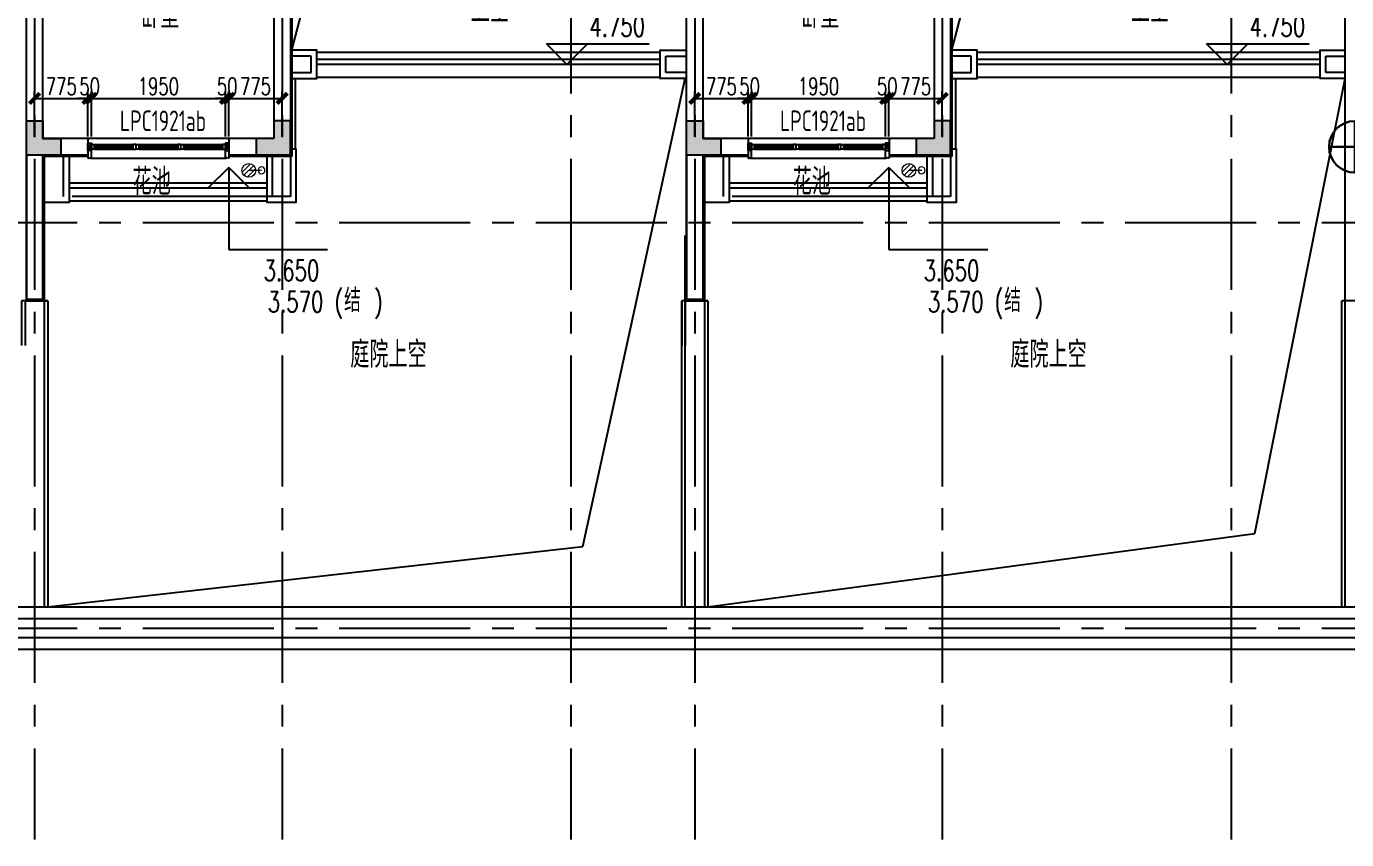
# Model space of a CAD drawing. Extents: x 296441 to 853063, y 459050 to 1117990.
# Drawn here: x 639178 to 658378, y 638295 to 650121 of the extents above; entities that cross this region are included whole.
import ezdxf

# ---------------------------------------------------------------- set-up
doc = ezdxf.new("R2010")
doc.units = 0
doc.header["$LTSCALE"] = 1000
doc.linetypes.add('14-GRID$0$CENTER2', pattern=[28.575, 19.05, -3.175, 3.175, -3.175])
doc.linetypes.add('E2-E3-FL02$0$E1-FL02$0$HIDDEN2', pattern=[4.7625, 3.175, -1.5875])
for name, color, linetype in [('0-COL-H1', 170, 'Continuous'), ('14-GRID$0$G-GRID', 9, '14-GRID$0$CENTER2'), ('14-PLAN-BS01-P$0$A-ANNO-LEVL', 3, 'Continuous'), ('20-PLAN-FL02-P$0$A-HOLE', 211, 'Continuous'), ('20-PLAN-FL02-P$0$A-OVLK', 140, 'Continuous'), ('D-TEXT-FL01-mi$0$A-WIND-IDEN', 33, 'Continuous'), ('DIM_ELEV', 3, 'Continuous'), ('DIM_SYMB', 3, 'Continuous'), ('DZ-TEXT-FL01$0$A-ROOM-IDEN', 4, 'Continuous'), ('E-TEXT-BS01-MI-14$0$A-WIND-IDEN', 33, 'Continuous'), ('E1-FL02$0$A-OVLK', 140, 'Continuous'), ('E1-FL02$0$A-WALL-FNSH', 6, 'Continuous'), ('E2-E3-FL02$0$A-WALL', 1, 'Continuous'), ('E2-E3-FL02$0$E1-FL02$0$A-ELEV-HDDN', 161, 'E2-E3-FL02$0$E1-FL02$0$HIDDEN2'), ('E2-E3-FL02$0$E1-FL02$0$A-HOLE', 211, 'Continuous'), ('E2-E3-FL02$0$E1-FL02$0$A-HRAL', 5, 'Continuous'), ('E2-E3-FL02$0$E1-FL02$0$A-OVLK', 140, 'Continuous'), ('E2-E3-FL02$0$E1-FL02$0$A-SECT-WIND', 155, 'Continuous'), ('E2-E3-FL02$0$E1-FL02$0$A-SECT-WOOD', 17, 'Continuous'), ('E2-E3-FL02$0$E1-FL02$0$A-WALL', 1, 'Continuous'), ('E2-E3-FL02$0$E1-FL02$0$A-WALL-FNSH', 6, 'Continuous'), ('E2-E3-FL02$0$E1-FL02$0$G-XREF', 2, 'Continuous'), ('E2-E3-FL02$0$menchuangtao1$0$A-DETL-STONE', 42, 'Continuous'), ('E2-E3-FL02$0$menchuangtao1$0$A-WALL', 1, 'Continuous'), ('E2-E3-FL02$0$menchuangtao1$0$A_CUR_FRAME', 112, 'Continuous'), ('E4-FL02$0$A-OVLK', 140, 'Continuous'), ('E4-FL02$0$A-WALL-FNSH', 6, 'Continuous'), ('PUB_TEXT', 7, 'Continuous'), ('ZT1_Dim---标注---PM、LM、DY、JD', 252, 'Continuous')]:
    doc.layers.add(name, color=color, linetype=linetype)
for name, color, linetype, plot in [('E-TEXT-FL02 - MI$0$A-ANNO-NPLT', 215, 'Continuous', False), ('E1-FL02$0$A-ANNO-NPLT', 215, 'Continuous', False), ('E1-MC-FL02-MI$0$A-ANNO-NPLT', 215, 'Continuous', False), ('E4-GRID-FL02-MI$0$A-ANNO-NPLT', 215, 'Continuous', False), ('E4-TEXT-FL02-MI$0$A-ANNO-NPLT', 215, 'Continuous', False)]:
    doc.layers.add(name, color=color, linetype=linetype, plot=plot)
doc.layers.add('E1-FL02$0$P-SEWG-EQPM', color=4, linetype='Continuous', lineweight=0)
doc.styles.add('_TCH_DIM', font='SIMPLEX', dxfattribs={"bigfont": 'GBCBIG'})
doc.styles.add('E1-FL02$0$hz', font='simplex', dxfattribs={"width": 0.7, "bigfont": 'hztxt'})
doc.styles.get("Standard").update_dxf_attribs({"font": 'gbenor.shx', "bigfont": 'gbcbig.shx'})
doc.styles.add('ZT-DIMSTYLE', font='ROMANS.shx', dxfattribs={"width": 0.7, "bigfont": 'CHINESE.shx'})
doc.dimstyles.new('ZT-DIM100', dxfattribs={"dimscale": 100, "dimtxt": 2.5, "dimasz": 1.5, "dimexe": 1, "dimexo": 1, "dimgap": 0.5, "dimtad": 1, "dimdec": 0, "dimdsep": 46, "dimtxsty": 'ZT-DIMSTYLE', "dimblk": 'ARCHTICK', "dimcen": 2.5, "dimclrd": 175, "dimclre": 175, "dimclrt": 7, "dimazin": 2, "dimtfac": 1, "dimtix": 1, "dimtmove": 2, "dimatfit": 3, "dimfxl": 0, "dimarcsym": 0})

# ---------------------------------------------------------------- blocks, each defined once
blk = doc.blocks.new('yyyyij')
at = {"layer": '14-PLAN-BS01-P$0$A-ANNO-LEVL'}
for p, q in [((753693, 159423), (753393, 159723)), ((753393, 159723), (754889, 159723)), ((753693, 159423), (753993, 159723)), ((750892, 158251), (750592, 158551)), ((750592, 158551), (752088, 158551)), ((750892, 158251), (751192, 158551))]:
    blk.add_line(p, q, dxfattribs=at)
at = {"layer": 'DIM_ELEV'}
for p, q in [((754573, 158003), (754273, 158303)), ((754273, 158303), (755769, 158303)), ((754573, 158003), (754873, 158303)), ((754404, 156887), (754104, 157187)), ((754104, 157187), (755600, 157187)), ((754404, 156887), (754704, 157187)), ((753866, 151321), (753566, 151621)), ((753566, 151621), (755062, 151621)), ((753866, 151321), (754166, 151621)), ((757158, 150278), (756858, 150578)), ((756858, 150578), (758135, 150578)), ((757158, 150278), (757458, 150578)), ((750206, 150514), (749906, 150214)), ((750206, 150514), (750506, 150214)), ((750206, 150514), (750206, 149174)), ((749906, 150214), (750506, 150214)), ((750206, 149174), (751356, 149174)), ((756635, 146823), (756335, 147123)), ((756335, 147123), (757831, 147123)), ((756635, 146823), (756935, 147123)), ((751715, 145325), (751415, 145025)), ((751715, 145325), (752015, 145025)), ((751715, 145325), (751715, 144131)), ((751415, 145025), (752015, 145025)), ((751715, 144131), (753153, 144131))]:
    blk.add_line(p, q, dxfattribs=at)
at = {"layer": 'DIM_SYMB'}
for points in [[(757336, 152174, 0, 0, 0), (757154, 152570, 80, 0, 0), (757029, 152843, 0, 0, 0)], [(757426, 149792, 0, 0, 0), (757724, 149349, 80, 0, 0), (757891, 149100, 0, 0, 0)]]:
    blk.add_lwpolyline(points, format="xyseb", dxfattribs=at)
at = {"layer": '0-COL-H1', "color": 130, "insert": (750726, 155829), "char_height": 385.8, "width": 522.77, "attachment_point": 1}
blk.add_mtext('上空', dxfattribs=at)
at = {"layer": 'DZ-TEXT-FL01$0$A-ROOM-IDEN'}
for s, height, p in [('主卫', 385.8, (753813, 157480)), ('上', 386, (751710, 156454)), ('下沉庭院', 385.8, (757096, 155786)), ('男更衣', 385.8, (755326, 155342)), ('女更衣', 385.8, (755326, 153871)), ('下', 386, (751288, 153611)), ('采光井上空', 385.8, (749555, 152343)), ('平屋面', 385.8, (757440, 151294)), ('卫', 386, (750335, 150721)), ('主卧', 385.8, (754348, 150807)), ('上空', 385.8, (755236, 147433)), ('卧室', 385.8, (750441, 147347)), ('花池', 385.8, (750318, 144924)), ('庭院上空', 385.8, (753483, 142410))]:
    blk.add_text(s, height=height, dxfattribs=at).set_placement(p)
at = {"layer": 'E-TEXT-BS01-MI-14$0$A-WIND-IDEN', "color": 2, "width": 0.8}
for s, p in [('LPC2617', (754271, 159290)), ('LPC0617a', (749175, 156840)), ('LPC0617a', (751145, 156821)), ('LPC2826', (753977, 148789)), ('LPC1921ab', (750133, 145852))]:
    blk.add_text(s, height=300, dxfattribs=at).set_placement(p)
for p in [(757194, 157697, 0), (756554, 155212), (756554, 153504), (756505, 151523), (756525, 149053)]:
    blk.add_text('LPC0617a', height=300, rotation=90, dxfattribs=at).set_placement(p)
at = {"layer": 'E-TEXT-BS01-MI-14$0$A-WIND-IDEN', "width": 0.8}
for s, p in [('M0821', (754194, 156175)), ('LC0909', (757181, 153377)), ('LPC0718a', (749247, 151403))]:
    blk.add_text(s, height=300, dxfattribs=at).set_placement(p)
for s, p in [('LPC0718a', (751795, 151900)), ('M0821', (751808, 150011))]:
    blk.add_text(s, height=300, rotation=90, dxfattribs=at).set_placement(p)
at = {"layer": 'PUB_TEXT', "style": '_TCH_DIM', "width": 0.705882}
for s, height, p in [('4.600', 297.5, (754127, 159828)), ('(', 298, (752356, 158656)), (')', 298, (752932, 158656)), ('3.670', 297.5, (754839, 158863)), ('3.570', 297.5, (751326, 158656)), ('3.200', 297.5, (754839, 158408)), ('(', 298, (755869, 158408)), (')', 298, (756445, 158408)), ('3.670', 297.5, (754670, 157747)), ('(', 298, (755700, 157292)), (')', 298, (756275, 157292)), ('3.570', 297.5, (754670, 157292)), ('3.700', 297.5, (754132, 152181)), ('(', 298, (755162, 151726)), (')', 298, (755548, 151726)), ('3.570', 297.5, (754192, 151726)), ('3.570', 297.5, (757265, 150683)), ('(', 298, (758235, 150683)), (')', 298, (758621, 150683)), ('3.670', 297.5, (750426, 148719)), ('(', 298, (751456, 148264)), (')', 298, (752031, 148264)), ('3.570', 297.5, (750486, 148264)), ('4.750', 297.5, (756961, 147228)), ('3.650', 297.5, (752223, 143676)), ('3.570', 297.5, (752283, 143221)), ('(', 298, (753253, 143221)), (')', 298, (753829, 143221))]:
    blk.add_text(s, height=height, dxfattribs=at).set_placement(p)
at = {"layer": 'PUB_TEXT', "style": '_TCH_DIM'}
for p in [(752496, 158656), (756009, 158408), (755840, 157292), (755302, 151726), (758375, 150683), (751596, 148264), (753393, 143221)]:
    blk.add_text('结', height=338, dxfattribs=at).set_placement(p)
at = {"layer": 'PUB_TEXT'}
for p in [(757183, 151793), (757186, 149866)]:
    blk.add_text('2%', height=300, dxfattribs=at).set_placement(p)
blk = doc.blocks.new('E2-E3-FL02$0$menchuangtao1')
at = {"layer": 'E2-E3-FL02$0$menchuangtao1$0$A-DETL-STONE'}
blk.add_lwpolyline([(-10, -52), (-10, -159, -0.471625), (-15, -162, -0.528396), (-19, -165, 0.241692), (-51, -165, -0.528396), (-55, -162, -0.471625), (-60, -159), (-60, -52)], format="xyb", close=True, dxfattribs=at)
at = {"layer": 'E2-E3-FL02$0$menchuangtao1$0$A-WALL'}
for p, q in [((-10, 120), (-10, -120)), ((-10, 120), (10, 120)), ((-10, -120), (10, -120))]:
    blk.add_line(p, q, dxfattribs=at)
at = {"layer": 'E2-E3-FL02$0$menchuangtao1$0$A_CUR_FRAME'}
for p, q in [((-60, -52), (-10, 52)), ((-60, 52), (-10, -52))]:
    blk.add_line(p, q, dxfattribs=at)
blk.add_lwpolyline([(-10, -52), (-10, 52), (-60, 52), (-60, -52)], close=True, dxfattribs=at)
blk = doc.blocks.new('*U155')
at = {"layer": 'E2-E3-FL02$0$E1-FL02$0$A-SECT-WIND'}
for p, q in [((45, 32.5), (605, 32.5)), ((60, 15), (590, 15)), ((45, -32.5), (605, -32.5)), ((60, -15), (590, -15))]:
    blk.add_line(p, q, dxfattribs=at)
at = {"layer": 'E2-E3-FL02$0$E1-FL02$0$A-SECT-WOOD'}
for points in [[(0, 32.5), (45, 32.5), (45, -32.5), (0, -32.5)], [(60, 15), (60, -15), (45, -15), (45, 15)], [(590, 15), (590, -15), (605, -15), (605, 15)], [(650, 32.5), (605, 32.5), (605, -32.5), (650, -32.5)]]:
    blk.add_lwpolyline(points, close=True, dxfattribs=at)
blk = doc.blocks.new('E1-FL02$0$$PS001_0')
for p, q in [((-0.485, -0.123), (0.123, 0.485)), ((-0.354, -0.354), (0.354, 0.354)), ((-0.118, -0.486), (0.486, 0.118))]:
    blk.add_line(p, q)
blk.add_circle((0, 0), 0.5)
at = {"style": 'E1-FL02$0$hz', "width": 0.7, "flags": 1}
for tag, p in [('UNIT', (0, 0)), ('SPEC', (0, -0.002)), ('WHAT', (0, -0.003))]:
    blk.add_attdef(tag, p, '', height=0.001, dxfattribs=at)
blk = doc.blocks.new('FF12')
at = {"layer": 'E1-FL02$0$P-SEWG-EQPM'}
blk.add_line((670145, 94883), (670331, 94883), dxfattribs=at)
blk.add_circle((670147, 94883), 50, dxfattribs=at)
at = {"layer": 'E2-E3-FL02$0$A-WALL'}
for p, q in [((672671, 95345), (673326, 95345)), ((672671, 95105), (673326, 95105))]:
    blk.add_line(p, q, dxfattribs=at)
at = {"layer": 'E2-E3-FL02$0$E1-FL02$0$A-ELEV-HDDN'}
for p, q in [((669986, 94505), (669986, 95085)), ((673026, 94505), (673026, 95085))]:
    blk.add_line(p, q, dxfattribs=at)
for points in [[(663986, 96305), (664266, 96305), (664266, 96545), (663986, 96545)], [(669726, 96305), (669426, 96305), (669426, 96545), (669706, 96545)], [(669726, 95105), (669726, 94505), (673326, 94505)]]:
    blk.add_lwpolyline(points, dxfattribs=at)
at = {"layer": 'E2-E3-FL02$0$E1-FL02$0$A-HOLE'}
blk.add_lwpolyline([(669706, 96630), (669406, 97787), (663986, 98105)], dxfattribs=at)
at = {"layer": 'E2-E3-FL02$0$E1-FL02$0$A-HRAL'}
for p, q in [((664351, 96495), (669341, 96495)), ((664351, 96425), (669341, 96425)), ((670071, 94695), (672941, 94695)), ((670071, 94625), (672941, 94625))]:
    blk.add_line(p, q, dxfattribs=at)
at = {"layer": 'E2-E3-FL02$0$E1-FL02$0$A-OVLK'}
for p, q in [((664351, 96596), (669341, 96596)), ((664351, 96235), (669341, 96235)), ((669656, 96220), (669656, 95190)), ((670611, 95345), (672681, 95345)), ((672629, 95060), (670663, 95060)), ((673256, 92985), (673306, 92985)), ((673256, 92985), (673256, 92335)), ((673306, 92985), (673256, 92985)), ((673256, 92985), (673256, 92335)), ((673306, 92985), (673306, 92335)), ((673306, 92985), (673306, 92335)), ((673586, 92985), (673636, 92985)), ((673586, 92985), (673586, 92335)), ((673636, 92985), (673636, 92335))]:
    blk.add_line(p, q, dxfattribs=at)
for points in [[(663986, 96220), (664351, 96220), (664351, 96630), (663986, 96630)], [(669706, 96220), (669341, 96220), (669341, 96630), (669706, 96630)], [(670071, 95085), (670071, 94420), (669641, 94420), (669641, 95190), (669706, 95190)], [(673306, 94420), (672941, 94420), (672941, 95085)], [(670071, 94435), (672941, 94435)]]:
    blk.add_lwpolyline(points, dxfattribs=at)
at = {"layer": 'E2-E3-FL02$0$E1-FL02$0$A-WALL'}
for p, q in [((673326, 95345), (673326, 99305)), ((673566, 95345), (673566, 99305)), ((669966, 98345), (669966, 95345)), ((669726, 98105), (669726, 95105)), ((669966, 95345), (670611, 95345)), ((672681, 95345), (673326, 95345)), ((669726, 95105), (670611, 95105)), ((672681, 95105), (673326, 95105))]:
    blk.add_line(p, q, dxfattribs=at)
for points in [[(673326, 95105), (673326, 93005), (673566, 93005), (673566, 95105)], [(673566, 95105), (673566, 93005), (673326, 93005), (673326, 95105)]]:
    blk.add_lwpolyline(points, dxfattribs=at)
at = {"layer": 'E2-E3-FL02$0$E1-FL02$0$A-WALL-FNSH'}
for p, q in [((669706, 98085), (669706, 95085)), ((669706, 95085), (670621, 95085)), ((672671, 95085), (673306, 95085)), ((673306, 95085), (673306, 94125)), ((673306, 94885), (673306, 92985)), ((673306, 94885), (673306, 92985)), ((673306, 92985), (673586, 92985)), ((673586, 92985), (673306, 92985))]:
    blk.add_line(p, q, dxfattribs=at)
at = {"layer": 'E1-FL02$0$P-SEWG-EQPM', "xscale": -200, "yscale": 200, "zscale": 200}
blk.add_blockref('E1-FL02$0$$PS001_0', (670331, 94883), dxfattribs=at)
at = {"layer": 'E2-E3-FL02$0$E1-FL02$0$G-XREF', "extrusion": (0, 0, -1), "zscale": -1}
for name, p in [('E2-E3-FL02$0$menchuangtao1', (-670611, 95225)), ('*U155', (-671321, 95225)), ('*U155', (-671971, 95225)), ('*U155', (-672621, 95225))]:
    blk.add_blockref(name, p, dxfattribs=at)
at = {"layer": 'E2-E3-FL02$0$E1-FL02$0$G-XREF'}
blk.add_blockref('E2-E3-FL02$0$menchuangtao1', (672681, 95225), dxfattribs=at)
blk = doc.blocks.new('E4-GRID-FL02-MI$0$A$C6F811121')
for p, q in [((0, -750), (0, 750)), ((-750, 0), (750, 0))]:
    blk.add_line(p, q)
blk.add_circle((0, 0), 750)
blk = doc.blocks.new('E-TEXT-FL02 - MI$0$A$C6F811121')
for p, q in [((0, -750), (0, 750)), ((-750, 0), (750, 0))]:
    blk.add_line(p, q)
blk.add_circle((0, 0), 750)
blk = doc.blocks.new('E4-TEXT-FL02-MI$0$A$C6F811121')
for p, q in [((0, -750), (0, 750)), ((-750, 0), (750, 0))]:
    blk.add_line(p, q)
blk.add_circle((0, 0), 750)
blk = doc.blocks.new('E1-MC-FL02-MI$0$A$C6F811121')
for p, q in [((0, -750), (0, 750)), ((-750, 0), (750, 0))]:
    blk.add_line(p, q)
blk.add_circle((0, 0), 750)
blk = doc.blocks.new('E1-FL02$0$A$C6F811121')
for p, q in [((0, -750), (0, 750)), ((-750, 0), (750, 0))]:
    blk.add_line(p, q)
blk.add_circle((0, 0), 750)
blk = doc.blocks.new('EWRV')
at = {"layer": 'E1-FL02$0$A-WALL-FNSH'}
blk.add_line((1752642, 615154), (1752642, 624754), dxfattribs=at)
at = {"layer": 'E4-FL02$0$A-OVLK'}
blk.add_line((1752642, 615154), (1752692, 615154), dxfattribs=at)
at = {"layer": 'E4-FL02$0$A-WALL-FNSH'}
blk.add_line((1752362, 615154), (1752642, 615154), dxfattribs=at)
at = {"layer": 'E-TEXT-FL02 - MI$0$A-ANNO-NPLT', "xscale": -0.5, "yscale": 0.5, "zscale": 0.5}
blk.add_blockref('E-TEXT-FL02 - MI$0$A$C6F811121', (1752502, 617394), dxfattribs=at)
at = {"layer": 'E1-FL02$0$A-ANNO-NPLT', "extrusion": (0, 0, -1), "xscale": 0.5, "yscale": 0.5, "zscale": -0.5}
blk.add_blockref('E1-FL02$0$A$C6F811121', (-1752502, 617394), dxfattribs=at)
at = {"layer": 'E1-MC-FL02-MI$0$A-ANNO-NPLT', "xscale": 0.5, "yscale": 0.5, "zscale": 0.5}
blk.add_blockref('E1-MC-FL02-MI$0$A$C6F811121', (1752502, 617394), dxfattribs=at)
at = {"layer": 'E4-GRID-FL02-MI$0$A-ANNO-NPLT', "xscale": -0.5, "yscale": 0.5, "zscale": 0.5}
blk.add_blockref('E4-GRID-FL02-MI$0$A$C6F811121', (1752502, 617394), dxfattribs=at)
at = {"layer": 'E4-TEXT-FL02-MI$0$A-ANNO-NPLT', "xscale": -0.5, "yscale": 0.5, "zscale": 0.5}
blk.add_blockref('E4-TEXT-FL02-MI$0$A$C6F811121', (1752502, 617394), dxfattribs=at)
blk = doc.blocks.new('_ArchTick')
at = {"color": 0, "linetype": 'ByBlock', "const_width": 0.4}
blk.add_lwpolyline([(-0.5, -0.5), (0.5, 0.5)], dxfattribs=at)
blk = doc.blocks.new('*D1067')
at = {"layer": 'Defpoints', "color": 0, "ltscale": 1000, "transparency": 16777216}
for p in [(642898, 649074), (642123, 648422), (642898, 648422)]:
    blk.add_point(p, dxfattribs=at)
at = {"layer": 'ZT1_Dim---标注---PM、LM、DY、JD', "color": 175, "linetype": 'ByBlock', "lineweight": -2, "ltscale": 1000, "transparency": 16777216}
for p, q in [((642123, 648522), (642123, 649174)), ((642898, 648522), (642898, 649174)), ((642123, 649074), (642898, 649074))]:
    blk.add_line(p, q, dxfattribs=at)
at = {"layer": 'ZT1_Dim---标注---PM、LM、DY、JD', "color": 175, "lineweight": -2, "ltscale": 1000, "transparency": 16777216, "xscale": 150, "yscale": 150, "zscale": 150, "rotation": 180}
blk.add_blockref('_ArchTick', (642123, 649074), dxfattribs=at)
at = {"layer": 'ZT1_Dim---标注---PM、LM、DY、JD', "color": 175, "lineweight": -2, "ltscale": 1000, "transparency": 16777216, "xscale": 150, "yscale": 150, "zscale": 150}
blk.add_blockref('_ArchTick', (642898, 649074), dxfattribs=at)
at = {"layer": 'ZT1_Dim---标注---PM、LM、DY、JD', "color": 7, "ltscale": 1000, "transparency": 16777216, "insert": (642511, 649249), "char_height": 250, "attachment_point": 5, "style": 'ZT-DIMSTYLE'}
blk.add_mtext('775', dxfattribs=at)
blk = doc.blocks.new('*D1069')
at = {"layer": 'Defpoints', "color": 0, "ltscale": 1000, "transparency": 16777216}
for p in [(642123, 649074), (642073, 648422), (642123, 648422)]:
    blk.add_point(p, dxfattribs=at)
at = {"layer": 'ZT1_Dim---标注---PM、LM、DY、JD', "color": 175, "linetype": 'ByBlock', "lineweight": -2, "ltscale": 1000, "transparency": 16777216}
for p, q in [((642073, 648522), (642073, 649174)), ((642123, 648522), (642123, 649174)), ((642073, 649074), (641923, 649074)), ((642073, 649074), (642123, 649074)), ((642123, 649074), (642273, 649074))]:
    blk.add_line(p, q, dxfattribs=at)
at = {"layer": 'ZT1_Dim---标注---PM、LM、DY、JD', "color": 175, "lineweight": -2, "ltscale": 1000, "transparency": 16777216, "xscale": 150, "yscale": 150, "zscale": 150}
blk.add_blockref('_ArchTick', (642073, 649074), dxfattribs=at)
at = {"layer": 'ZT1_Dim---标注---PM、LM、DY、JD', "color": 175, "lineweight": -2, "ltscale": 1000, "transparency": 16777216, "xscale": 150, "yscale": 150, "zscale": 150, "rotation": 180}
blk.add_blockref('_ArchTick', (642123, 649074), dxfattribs=at)
at = {"layer": 'ZT1_Dim---标注---PM、LM、DY、JD', "color": 7, "ltscale": 1000, "transparency": 16777216, "insert": (642098, 649249), "char_height": 250, "attachment_point": 5, "style": 'ZT-DIMSTYLE'}
blk.add_mtext('50', dxfattribs=at)
blk = doc.blocks.new('*D1070')
at = {"layer": 'Defpoints', "color": 0, "ltscale": 1000, "transparency": 16777216}
for p in [(642073, 649074), (640123, 648422), (642073, 648422)]:
    blk.add_point(p, dxfattribs=at)
at = {"layer": 'ZT1_Dim---标注---PM、LM、DY、JD', "color": 175, "linetype": 'ByBlock', "lineweight": -2, "ltscale": 1000, "transparency": 16777216}
for p, q in [((640123, 648522), (640123, 649174)), ((642073, 648522), (642073, 649174)), ((640123, 649074), (642073, 649074))]:
    blk.add_line(p, q, dxfattribs=at)
at = {"layer": 'ZT1_Dim---标注---PM、LM、DY、JD', "color": 175, "lineweight": -2, "ltscale": 1000, "transparency": 16777216, "xscale": 150, "yscale": 150, "zscale": 150, "rotation": 180}
blk.add_blockref('_ArchTick', (640123, 649074), dxfattribs=at)
at = {"layer": 'ZT1_Dim---标注---PM、LM、DY、JD', "color": 175, "lineweight": -2, "ltscale": 1000, "transparency": 16777216, "xscale": 150, "yscale": 150, "zscale": 150}
blk.add_blockref('_ArchTick', (642073, 649074), dxfattribs=at)
at = {"layer": 'ZT1_Dim---标注---PM、LM、DY、JD', "color": 7, "ltscale": 1000, "transparency": 16777216, "insert": (641098, 649249), "char_height": 250, "attachment_point": 5, "style": 'ZT-DIMSTYLE'}
blk.add_mtext('1950', dxfattribs=at)
blk = doc.blocks.new('*D1071')
at = {"layer": 'Defpoints', "color": 0, "ltscale": 1000, "transparency": 16777216}
for p in [(640123, 649074), (640073, 648422), (640123, 648422)]:
    blk.add_point(p, dxfattribs=at)
at = {"layer": 'ZT1_Dim---标注---PM、LM、DY、JD', "color": 175, "linetype": 'ByBlock', "lineweight": -2, "ltscale": 1000, "transparency": 16777216}
for p, q in [((640073, 648522), (640073, 649174)), ((640123, 648522), (640123, 649174)), ((640073, 649074), (639923, 649074)), ((640073, 649074), (640123, 649074)), ((640123, 649074), (640273, 649074))]:
    blk.add_line(p, q, dxfattribs=at)
at = {"layer": 'ZT1_Dim---标注---PM、LM、DY、JD', "color": 175, "lineweight": -2, "ltscale": 1000, "transparency": 16777216, "xscale": 150, "yscale": 150, "zscale": 150}
blk.add_blockref('_ArchTick', (640073, 649074), dxfattribs=at)
at = {"layer": 'ZT1_Dim---标注---PM、LM、DY、JD', "color": 175, "lineweight": -2, "ltscale": 1000, "transparency": 16777216, "xscale": 150, "yscale": 150, "zscale": 150, "rotation": 180}
blk.add_blockref('_ArchTick', (640123, 649074), dxfattribs=at)
at = {"layer": 'ZT1_Dim---标注---PM、LM、DY、JD', "color": 7, "ltscale": 1000, "transparency": 16777216, "insert": (640098, 649249), "char_height": 250, "attachment_point": 5, "style": 'ZT-DIMSTYLE'}
blk.add_mtext('50', dxfattribs=at)
blk = doc.blocks.new('*D1068')
at = {"layer": 'Defpoints', "color": 0, "ltscale": 1000, "transparency": 16777216}
for p in [(640073, 649074), (639298, 648422), (640073, 648422)]:
    blk.add_point(p, dxfattribs=at)
at = {"layer": 'ZT1_Dim---标注---PM、LM、DY、JD', "color": 175, "linetype": 'ByBlock', "lineweight": -2, "ltscale": 1000, "transparency": 16777216}
for p, q in [((639298, 648522), (639298, 649174)), ((640073, 648522), (640073, 649174)), ((639298, 649074), (640073, 649074))]:
    blk.add_line(p, q, dxfattribs=at)
at = {"layer": 'ZT1_Dim---标注---PM、LM、DY、JD', "color": 175, "lineweight": -2, "ltscale": 1000, "transparency": 16777216, "xscale": 150, "yscale": 150, "zscale": 150, "rotation": 180}
blk.add_blockref('_ArchTick', (639298, 649074), dxfattribs=at)
at = {"layer": 'ZT1_Dim---标注---PM、LM、DY、JD', "color": 175, "lineweight": -2, "ltscale": 1000, "transparency": 16777216, "xscale": 150, "yscale": 150, "zscale": 150}
blk.add_blockref('_ArchTick', (640073, 649074), dxfattribs=at)
at = {"layer": 'ZT1_Dim---标注---PM、LM、DY、JD', "color": 7, "ltscale": 1000, "transparency": 16777216, "insert": (639686, 649249), "char_height": 250, "attachment_point": 5, "style": 'ZT-DIMSTYLE'}
blk.add_mtext('775', dxfattribs=at)
blk = doc.blocks.new('*D1158')
at = {"layer": 'Defpoints', "color": 0, "ltscale": 1000, "transparency": 16777216}
for p in [(652498, 649074), (651723, 648422), (652498, 648422)]:
    blk.add_point(p, dxfattribs=at)
at = {"layer": 'ZT1_Dim---标注---PM、LM、DY、JD', "color": 175, "linetype": 'ByBlock', "lineweight": -2, "ltscale": 1000, "transparency": 16777216}
for p, q in [((651723, 648522), (651723, 649174)), ((652498, 648522), (652498, 649174)), ((651723, 649074), (652498, 649074))]:
    blk.add_line(p, q, dxfattribs=at)
at = {"layer": 'ZT1_Dim---标注---PM、LM、DY、JD', "color": 175, "lineweight": -2, "ltscale": 1000, "transparency": 16777216, "xscale": 150, "yscale": 150, "zscale": 150, "rotation": 180}
blk.add_blockref('_ArchTick', (651723, 649074), dxfattribs=at)
at = {"layer": 'ZT1_Dim---标注---PM、LM、DY、JD', "color": 175, "lineweight": -2, "ltscale": 1000, "transparency": 16777216, "xscale": 150, "yscale": 150, "zscale": 150}
blk.add_blockref('_ArchTick', (652498, 649074), dxfattribs=at)
at = {"layer": 'ZT1_Dim---标注---PM、LM、DY、JD', "color": 7, "ltscale": 1000, "transparency": 16777216, "insert": (652111, 649249), "char_height": 250, "attachment_point": 5, "style": 'ZT-DIMSTYLE'}
blk.add_mtext('775', dxfattribs=at)
blk = doc.blocks.new('*D1159')
at = {"layer": 'Defpoints', "color": 0, "ltscale": 1000, "transparency": 16777216}
for p in [(651723, 649074), (651673, 648422), (651723, 648422)]:
    blk.add_point(p, dxfattribs=at)
at = {"layer": 'ZT1_Dim---标注---PM、LM、DY、JD', "color": 175, "linetype": 'ByBlock', "lineweight": -2, "ltscale": 1000, "transparency": 16777216}
for p, q in [((651673, 648522), (651673, 649174)), ((651723, 648522), (651723, 649174)), ((651673, 649074), (651523, 649074)), ((651673, 649074), (651723, 649074)), ((651723, 649074), (651873, 649074))]:
    blk.add_line(p, q, dxfattribs=at)
at = {"layer": 'ZT1_Dim---标注---PM、LM、DY、JD', "color": 175, "lineweight": -2, "ltscale": 1000, "transparency": 16777216, "xscale": 150, "yscale": 150, "zscale": 150}
blk.add_blockref('_ArchTick', (651673, 649074), dxfattribs=at)
at = {"layer": 'ZT1_Dim---标注---PM、LM、DY、JD', "color": 175, "lineweight": -2, "ltscale": 1000, "transparency": 16777216, "xscale": 150, "yscale": 150, "zscale": 150, "rotation": 180}
blk.add_blockref('_ArchTick', (651723, 649074), dxfattribs=at)
at = {"layer": 'ZT1_Dim---标注---PM、LM、DY、JD', "color": 7, "ltscale": 1000, "transparency": 16777216, "insert": (651698, 649249), "char_height": 250, "attachment_point": 5, "style": 'ZT-DIMSTYLE'}
blk.add_mtext('50', dxfattribs=at)
blk = doc.blocks.new('*D1160')
at = {"layer": 'Defpoints', "color": 0, "ltscale": 1000, "transparency": 16777216}
for p in [(651673, 649074), (649723, 648422), (651673, 648422)]:
    blk.add_point(p, dxfattribs=at)
at = {"layer": 'ZT1_Dim---标注---PM、LM、DY、JD', "color": 175, "linetype": 'ByBlock', "lineweight": -2, "ltscale": 1000, "transparency": 16777216}
for p, q in [((649723, 648522), (649723, 649174)), ((651673, 648522), (651673, 649174)), ((649723, 649074), (651673, 649074))]:
    blk.add_line(p, q, dxfattribs=at)
at = {"layer": 'ZT1_Dim---标注---PM、LM、DY、JD', "color": 175, "lineweight": -2, "ltscale": 1000, "transparency": 16777216, "xscale": 150, "yscale": 150, "zscale": 150, "rotation": 180}
blk.add_blockref('_ArchTick', (649723, 649074), dxfattribs=at)
at = {"layer": 'ZT1_Dim---标注---PM、LM、DY、JD', "color": 175, "lineweight": -2, "ltscale": 1000, "transparency": 16777216, "xscale": 150, "yscale": 150, "zscale": 150}
blk.add_blockref('_ArchTick', (651673, 649074), dxfattribs=at)
at = {"layer": 'ZT1_Dim---标注---PM、LM、DY、JD', "color": 7, "ltscale": 1000, "transparency": 16777216, "insert": (650698, 649249), "char_height": 250, "attachment_point": 5, "style": 'ZT-DIMSTYLE'}
blk.add_mtext('1950', dxfattribs=at)
blk = doc.blocks.new('*D1161')
at = {"layer": 'Defpoints', "color": 0, "ltscale": 1000, "transparency": 16777216}
for p in [(649723, 649074), (649673, 648422), (649723, 648422)]:
    blk.add_point(p, dxfattribs=at)
at = {"layer": 'ZT1_Dim---标注---PM、LM、DY、JD', "color": 175, "linetype": 'ByBlock', "lineweight": -2, "ltscale": 1000, "transparency": 16777216}
for p, q in [((649673, 648522), (649673, 649174)), ((649723, 648522), (649723, 649174)), ((649673, 649074), (649523, 649074)), ((649673, 649074), (649723, 649074)), ((649723, 649074), (649873, 649074))]:
    blk.add_line(p, q, dxfattribs=at)
at = {"layer": 'ZT1_Dim---标注---PM、LM、DY、JD', "color": 175, "lineweight": -2, "ltscale": 1000, "transparency": 16777216, "xscale": 150, "yscale": 150, "zscale": 150}
blk.add_blockref('_ArchTick', (649673, 649074), dxfattribs=at)
at = {"layer": 'ZT1_Dim---标注---PM、LM、DY、JD', "color": 175, "lineweight": -2, "ltscale": 1000, "transparency": 16777216, "xscale": 150, "yscale": 150, "zscale": 150, "rotation": 180}
blk.add_blockref('_ArchTick', (649723, 649074), dxfattribs=at)
at = {"layer": 'ZT1_Dim---标注---PM、LM、DY、JD', "color": 7, "ltscale": 1000, "transparency": 16777216, "insert": (649698, 649249), "char_height": 250, "attachment_point": 5, "style": 'ZT-DIMSTYLE'}
blk.add_mtext('50', dxfattribs=at)
blk = doc.blocks.new('*D1162')
at = {"layer": 'Defpoints', "color": 0, "ltscale": 1000, "transparency": 16777216}
for p in [(649673, 649074), (648898, 648422), (649673, 648422)]:
    blk.add_point(p, dxfattribs=at)
at = {"layer": 'ZT1_Dim---标注---PM、LM、DY、JD', "color": 175, "linetype": 'ByBlock', "lineweight": -2, "ltscale": 1000, "transparency": 16777216}
for p, q in [((648898, 648522), (648898, 649174)), ((649673, 648522), (649673, 649174)), ((648898, 649074), (649673, 649074))]:
    blk.add_line(p, q, dxfattribs=at)
at = {"layer": 'ZT1_Dim---标注---PM、LM、DY、JD', "color": 175, "lineweight": -2, "ltscale": 1000, "transparency": 16777216, "xscale": 150, "yscale": 150, "zscale": 150, "rotation": 180}
blk.add_blockref('_ArchTick', (648898, 649074), dxfattribs=at)
at = {"layer": 'ZT1_Dim---标注---PM、LM、DY、JD', "color": 175, "lineweight": -2, "ltscale": 1000, "transparency": 16777216, "xscale": 150, "yscale": 150, "zscale": 150}
blk.add_blockref('_ArchTick', (649673, 649074), dxfattribs=at)
at = {"layer": 'ZT1_Dim---标注---PM、LM、DY、JD', "color": 7, "ltscale": 1000, "transparency": 16777216, "insert": (649286, 649249), "char_height": 250, "attachment_point": 5, "style": 'ZT-DIMSTYLE'}
blk.add_mtext('775', dxfattribs=at)

msp = doc.modelspace()

# ---------------------------------------------------------------- linework, layer by layer
at = {"layer": '0-COL-H1'}
for p, q in [((642778.5, 648749.5), (642778.5, 648489.5)), ((643018.5, 648749.5), (642778.5, 648749.5)), ((643018.5, 648249.5), (643018.5, 648749.5)), ((652378.5, 648749.5), (652378.5, 648489.5)), ((652618.5, 648749.5), (652378.5, 648749.5)), ((652618.5, 648249.5), (652618.5, 648749.5)), ((642778.5, 648489.5), (642518.5, 648489.5)), ((642518.5, 648489.5), (642518.5, 648249.5)), ((652378.5, 648489.5), (652118.5, 648489.5)), ((652118.5, 648489.5), (652118.5, 648249.5)), ((642518.5, 648249.5), (643018.5, 648249.5)), ((652118.5, 648249.5), (652618.5, 648249.5))]:
    msp.add_line(p, q, dxfattribs=at)
for points in [[(639418.5, 648749.5), (639418.5, 648489.5), (639678.5, 648489.5), (639678.5, 648249.5), (639178.5, 648249.5), (639178.5, 648749.5)], [(649018.5, 648749.5), (649018.5, 648489.5), (649278.5, 648489.5), (649278.5, 648249.5), (648778.5, 648249.5), (648778.5, 648749.5)]]:
    msp.add_lwpolyline(points, close=True, dxfattribs=at)
at = {"layer": '0-COL-H1', "color": 254}
for points in [[(639418.5, 648749.5), (639178.5, 648749.5), (639418.5, 648489.5), (639178.5, 648249.5)], [(642778.5, 648749.5), (643018.5, 648749.5), (642778.5, 648489.5), (643018.5, 648249.5)], [(649018.5, 648749.5), (648778.5, 648749.5), (649018.5, 648489.5), (648778.5, 648249.5)], [(652378.5, 648749.5), (652618.5, 648749.5), (652378.5, 648489.5), (652618.5, 648249.5)], [(639418.5, 648489.5), (639178.5, 648249.5), (639678.5, 648489.5), (639678.5, 648249.5)], [(642778.5, 648489.5), (643018.5, 648249.5), (642518.5, 648489.5), (642518.5, 648249.5)], [(649018.5, 648489.5), (648778.5, 648249.5), (649278.5, 648489.5), (649278.5, 648249.5)], [(652378.5, 648489.5), (652618.5, 648249.5), (652118.5, 648489.5), (652118.5, 648249.5)]]:
    msp.add_solid(points, dxfattribs=at)
at = {"layer": '14-GRID$0$G-GRID', "color": 8, "ltscale": 0.1}
for p, q in [((639298.5, 671053.2), (639298.5, 638294.8)), ((642898.5, 671053.2), (642898.5, 638294.8)), ((647098.5, 671053.2), (647098.5, 638294.8)), ((648898.5, 671053.2), (648898.5, 638294.8)), ((652498.5, 671053.2), (652498.5, 638294.8)), ((656698.5, 671053.2), (656698.5, 638294.8)), ((595151, 647269.5), (674432.5, 647269.5)), ((595151, 641369.5), (674432.5, 641369.5))]:
    msp.add_line(p, q, dxfattribs=at)
at = {"layer": '20-PLAN-FL02-P$0$A-HOLE'}
for p, q in [((647270.9, 642558.4), (648758.5, 649364.5)), ((657045.3, 642746.7), (658358.5, 649364.5)), ((649088.5, 641679.5), (657045.3, 642746.7)), ((639488.5, 641679.5), (647270.9, 642558.4))]:
    msp.add_line(p, q, dxfattribs=at)
at = {"layer": '20-PLAN-FL02-P$0$A-OVLK'}
for p, q in [((639438.5, 647079.5), (639438.5, 641679.5)), ((648758.5, 641679.5), (648758.5, 647079.5)), ((649038.5, 647079.5), (649038.5, 641679.5)), ((658358.5, 641679.5), (658358.5, 647079.5)), ((648708.5, 641679.5), (648708.5, 646129.5)), ((649088.5, 646129.5), (649088.5, 641679.5)), ((658308.5, 641679.5), (658308.5, 646129.5)), ((597740.7, 641679.5), (669709.3, 641679.5)), ((597680.8, 641509.5), (669709.3, 641509.5)), ((669709.3, 641229.5), (597582.1, 641229.5)), ((669709.3, 641059.5), (597522.2, 641059.5))]:
    msp.add_line(p, q, dxfattribs=at)
at = {"layer": 'E1-FL02$0$A-OVLK'}
for p, q in [((639438.5, 646129.5), (639438.5, 641679.5)), ((639488.5, 646129.5), (639488.5, 641679.5))]:
    msp.add_line(p, q, dxfattribs=at)
at = {"layer": 'E2-E3-FL02$0$E1-FL02$0$A-OVLK'}
for p, q in [((639438.5, 646129.5), (639438.5, 641679.5)), ((639438.5, 646129.5), (639438.5, 641679.5)), ((639488.5, 646129.5), (639488.5, 641679.5)), ((639488.5, 646129.5), (639488.5, 641679.5))]:
    msp.add_line(p, q, dxfattribs=at)
at = {"layer": 'E2-E3-FL02$0$E1-FL02$0$A-WALL'}
msp.add_line((648778.5, 648249.5), (648778.5, 655749.5), dxfattribs=at)
at = {"layer": 'E4-FL02$0$A-WALL-FNSH'}
msp.add_line((658638.5, 646129.5), (658358.5, 646129.5), dxfattribs=at)

# ---------------------------------------------------------------- block references
for p in [(-119194.5, 502746), (-109594.5, 502746.1), (-99994.5, 502746.1)]:
    msp.add_blockref('yyyyij', p)
at = {"xscale": -1}
for p in [(1312744.7, 553144), (1322344.7, 553144)]:
    msp.add_blockref('FF12', p, dxfattribs=at)
at = {"layer": 'D-TEXT-FL01-mi$0$A-WIND-IDEN', "xscale": -1}
msp.add_blockref('EWRV', (2411000.3, 30975.8), dxfattribs=at)

# ---------------------------------------------------------------- dimensions: what is measured, and where the dimension line sits
at = {"layer": 'ZT1_Dim---标注---PM、LM、DY、JD', "ltscale": 1000}
for base, p1, p2, picture, middle in [((640073.5, 649073.5), (639298.5, 648422), (640073.5, 648422), '*D1068', (639686, 649248.5)), ((640123.5, 649073.5), (640073.5, 648422), (640123.5, 648422), '*D1071', (640098.5, 649248.5)), ((642073.5, 649073.5), (640123.5, 648422), (642073.5, 648422), '*D1070', (641098.5, 649248.5)), ((642123.5, 649073.5), (642073.5, 648422), (642123.5, 648422), '*D1069', (642098.5, 649248.5)), ((642898.5, 649073.5), (642123.5, 648422), (642898.5, 648422), '*D1067', (642511, 649248.5)), ((649673.5, 649073.5), (648898.5, 648422), (649673.5, 648422), '*D1162', (649286, 649248.5)), ((649723.5, 649073.5), (649673.5, 648422), (649723.5, 648422), '*D1161', (649698.5, 649248.5)), ((651673.5, 649073.5), (649723.5, 648422), (651673.5, 648422), '*D1160', (650698.5, 649248.5)), ((651723.5, 649073.5), (651673.5, 648422), (651723.5, 648422), '*D1159', (651698.5, 649248.5)), ((652498.5, 649073.5), (651723.5, 648422), (652498.5, 648422), '*D1158', (652111, 649248.5))]:
    dim = msp.add_linear_dim(base=base, p1=p1, p2=p2, dimstyle='ZT-DIM100', dxfattribs=at)
    dim.commit()
    dim.dimension.update_dxf_attribs({"geometry": picture, "text_midpoint": middle})

doc.saveas('drawing.dxf')
